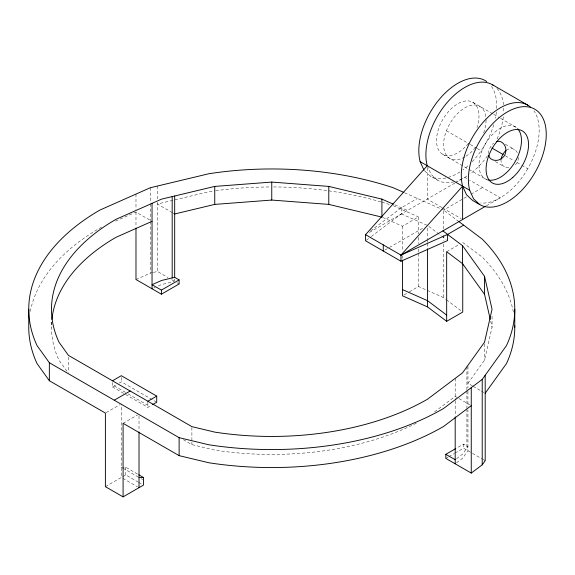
<?xml version="1.0" encoding="UTF-8"?>
<svg xmlns="http://www.w3.org/2000/svg" width="575" height="575" viewBox="0 0 575 575"><rect width="100%" height="100%" fill="white"/><g stroke="black" fill="none" stroke-linecap="round" stroke-linejoin="round"><path stroke-width="0.43" stroke-dasharray="2.88 2.16" d="M472.449 385.89L467.949 383.288L484.545 360.166L492.049 327.247L492.049 314.403M370.573 230.898L401.35 207.74L417.428 198.461M366.282 240.257L370.573 237.029M371.292 236.49L401.35 213.871L401.35 207.74M434.621 411.844L455.192 396.362L458.253 398.13M456.528 458.713L462.537 454.192L467.949 446.646L463.522 444.094L456.6 448.09M456.528 462.803L462.537 458.282L467.949 450.735L467.949 410.061M382.698 217.458L402.572 226.263L418.427 216.89L418.427 233.845M404.081 294.968L408.617 292.287M409.371 291.841L418.427 286.487L443.598 297.634L445.726 299.23M369.445 232.422L454.854 183.116M455.623 182.67L464.837 177.352L468.683 179.572M112.47 382.54L112.47 386.925L116.366 384.675M119.198 383.036L121.318 381.814L156.716 402.248M466.411 196.88L443.598 210.055L441.19 208.991M471.018 194.221L482.533 187.572M384.819 250.118L388.7 247.875M389.476 247.43L424.408 227.262M106.145 412.642L119.801 404.764M486.414 205.771L500.236 197.793L469.452 180.018M125.551 394.472L147.868 407.359L151.757 405.109M123.086 423.301L137.497 414.978M446.667 251.721L458.915 244.655M105.39 486.658L121.318 477.458L121.318 403.887M122.791 476.61L125.745 474.907L138.058 482.015M445.826 458.397L448.133 457.067M448.902 456.622L454.293 453.51M455.062 453.064L463.522 448.177L471.701 452.899M101.567 227.312L99.928 228.038A243.009 140.3 0 0 0 30.108 312.426M115.496 221.138L135.98 212.067L150.513 220.462M135.98 279.507L150.255 273.183L152.648 272.615M153.64 288.082L155.236 287.371M158.427 285.962L161.618 284.546L173.851 281.621M153.453 272.421L157.442 271.465L167.936 277.524M121.318 467.238L125.745 467.238L138.058 474.346M183.339 439.688L191.892 444.626L214.748 450.096A220.29 127.183 0 0 0 417.824 422.452M404.541 192.754L440.393 208.632M393.264 205.742L418.427 216.89M394.867 204.865L407.488 210.464M401.35 213.871L427.512 225.472L441.133 235.714M472.772 102.292L492.933 113.929M493.702 114.375L499.862 117.933M500.631 118.378L517.378 128.045M505.353 144.224L514.417 149.457M505.368 155.796L514.201 160.892M518.37 157.521A10.142 8.208 -72.8 0 1 517.148 162.596L520.936 164.788M521.697 165.219L527.764 168.727A55.063 31.79 -60 0 0 533.952 110.882M446.437 130.748L469.523 144.081M470.293 144.519L476.452 148.077M477.221 148.522L481.836 151.189M495.341 161.568L504.404 166.8M442.736 154.316L487.341 180.068M424.652 170.825L430.222 175.993L437.302 180.083A55.063 31.79 -60 0 0 453.869 181.865M441.844 207.51L427.225 199.072L427.225 167.498M442.613 207.956L461.085 218.615M172.435 212.678L157.442 204.024L208.862 191.727A243.009 140.3 0 0 1 214.892 190.842M173.19 213.109L174.685 213.979M473.196 386.321L480.693 390.648M481.44 391.079L484.445 392.811M459.015 398.568L469.732 404.757M171.688 279.687L173.938 280.988M176.899 282.699L179.112 283.978M472.449 453.33L482.195 458.958M482.942 459.389L485.192 460.69M114.238 385.897L127.319 393.451M128.088 393.897L149.637 406.338M112.47 386.925L124.782 394.033M122.856 468.129L138.244 477.013M141.134 478.68L142.672 479.572M138.827 482.454L141.903 484.236M122.856 478.35L137.475 486.788M458.965 221.619L443.598 210.055L443.598 228.821M462.738 242.442L482.217 257.097A243.009 140.3 0 0 1 513.712 314.173M441.852 236.253L446.157 239.487M446.43 299.762L461.323 310.967M437.302 180.083L431.113 174.34L427.929 167.311M66.952 371.277L58.981 360.166A220.29 127.183 0 0 1 51.657 322.022M490.669 321.181L492.049 327.247M484.545 343.893L484.545 360.166M467.949 366.16L467.949 387.751M467.949 391.323L467.949 406.489M466.914 366.749L466.914 389.994M466.914 390.885L466.914 407.869M466.914 408.76L466.914 448.09M463.522 444.094L463.522 448.177M455.192 378.379L455.192 399.934M455.192 400.825L455.192 415.991M443.598 235.074L443.598 240.436M443.598 244.016L443.598 297.634M427.512 228.153L427.512 238.898M427.512 239.797L427.512 242.478M427.512 243.376L427.512 247.854M418.427 237.41L418.427 243.656M418.427 249.011L418.427 252.576M418.427 253.474L418.427 286.487M402.572 226.263L402.572 251.253M402.572 255.71L402.572 258.391M191.892 427.498L191.892 441.205M191.892 442.06L191.892 444.626M174.685 278.968L174.685 281.419M157.442 186.034L157.442 198.885M157.442 202.307L157.442 271.465M150.255 187.759L150.255 202.882M150.255 203.773L150.255 220.685M150.255 221.569L150.255 273.183M147.868 402.105L147.868 407.359M139.013 415.89L139.013 430.165M135.98 194.084L135.98 209.494M135.98 212.067L135.98 227.154M125.745 467.238L125.745 474.907M121.318 377.43L121.318 381.814M68.447 357.089L68.447 372.499M51.47 322.108L51.47 327.247M215.762 190.72A243.009 140.3 0 0 1 270.875 186.947M273.535 186.947A243.009 140.3 0 0 1 380.981 201.911M381.814 202.156A243.009 140.3 0 0 1 390.044 204.686M496.929 88.406A55.063 31.79 -60 0 1 503.492 104.657M503.743 108.129A55.063 31.79 -60 0 1 503.714 112.456M503.333 116.869A55.063 31.79 -60 0 1 496.857 139.481M487.507 155.854A55.063 31.79 -60 0 1 469.919 174.038M467.008 176.029A55.063 31.79 -60 0 1 462.494 178.624M461.711 179.012A55.063 31.79 -60 0 1 456.27 181.197M487.305 179.752A30.037 17.343 -60 0 1 485.214 144.16A30.037 17.343 -60 0 1 517.083 128.167M527.764 168.727A55.063 31.79 -60 0 1 480.765 203.011M464.837 156.917A30.037 17.343 -60 0 1 443.598 144.958A30.037 17.343 -60 0 1 464.305 108.179A30.037 17.343 -60 0 1 486.055 119.226M486.076 120.132A30.037 17.343 -60 0 1 483.525 133.242M475.453 147.502A30.037 17.343 -60 0 1 465.527 156.508M468.373 143.412A30.037 17.343 -60 0 1 436.957 145.274A30.037 17.343 -60 0 1 460.223 102.522A30.037 17.343 -60 0 1 476.998 127.564M491.474 86.358A55.063 31.79 -60 0 1 496.635 108.366M496.362 111.888A55.063 31.79 -60 0 1 495.363 118.227M493.731 124.739A55.063 31.79 -60 0 1 472.061 161.862M467.834 165.916A55.063 31.79 -60 0 1 462.839 169.948M459.928 171.939A55.063 31.79 -60 0 1 447.673 177.553M445.905 177.977A55.063 31.79 -60 0 1 430.222 175.993M488.484 153.482A10.142 8.208 -47.2 0 1 490.475 147.193A10.142 8.208 -72.8 0 1 493.594 143.218M517.148 162.596A10.142 8.208 -47.2 0 1 514.086 165.715M517.371 152.713A9.962 8.064 -72.8 0 0 508.135 149.213A10.142 8.208 -72.8 0 0 506.108 150.442M508.702 167.735A9.962 8.064 -47.2 0 1 501.048 161.482A10.142 8.208 -47.2 0 1 501.105 159.11"/><path stroke-width="0.86" d="M403.736 192.395L393.264 187.759A243.009 140.3 0 0 0 208.862 173.743L150.255 187.759L99.928 210.055A243.009 140.3 0 0 0 37.03 345.575L49.349 362.739L179.127 437.668L208.862 444.784A243.009 140.3 0 0 0 443.598 408.466L482.217 379.414L506.489 345.575A243.009 140.3 0 0 0 482.217 239.114L458.965 221.619M485.192 393.243L506.489 363.558A243.009 140.3 0 0 0 514.754 325.515M455.831 448.536L445.826 454.308L445.826 458.397L471.256 473.081L482.217 464.837L485.192 460.69L485.192 375.259M463.658 225.148L447.587 234.435L447.587 240.566L400.962 261.237L365.563 240.796L365.563 234.665L427.225 165.744A55.063 31.79 -60 0 1 446.25 103.608A55.063 31.79 -60 0 1 493.76 85.596M400.962 261.237L400.962 255.106L462.623 186.178A55.063 31.79 -60 0 1 482.554 122.978A55.063 31.79 -60 0 1 530.488 107.058M471.256 405.641L443.598 426.456A243.009 140.3 0 0 1 208.862 462.767L179.127 455.652L123.086 423.301L123.086 496.872L105.39 486.658L105.39 413.08L49.349 380.729L37.03 363.558A243.009 140.3 0 0 1 28.75 327.247L28.75 309.264M179.112 279.888L174.685 277.33L161.618 280.456L152.044 284.697L161.41 290.109L179.112 279.888L179.112 283.978L161.41 294.192L135.98 279.507L135.98 228.038M112.47 380.794L121.318 375.683L156.716 396.118L156.716 402.248L152.468 404.699M114.238 400.207L130.166 391.007M147.868 401.228L156.716 396.118M365.563 234.665L400.962 255.106L485.645 206.209M123.086 496.872L143.441 485.12L143.441 477.458L138.827 474.792M402.572 260.173L402.572 295.859L427.512 306.913L446.667 321.317L462.738 312.038L462.738 263.853M152.044 221.339L115.992 237.317A220.29 127.183 0 0 0 51.894 319.398M400.962 255.106L447.587 234.435M496.563 141.73C500.696 139.919 504.757 143.894 505.633 147.775A10.142 8.208 -72.8 0 1 504.627 155.365A10.142 8.208 -47.2 0 1 498.554 160.037C494.752 161.216 489.289 159.685 488.786 155.2M393.25 204.147L381.908 199.115L328.778 186.415L271.759 182.081L214.748 186.415L161.618 199.115L115.992 219.327A220.29 127.183 0 0 0 58.981 342.175L68.447 355.372L191.892 426.643L214.748 432.113A220.29 127.183 0 0 0 427.527 399.194L462.537 372.852L484.545 342.175L492.049 309.264L484.545 276.345L462.537 245.669L442.887 230.898M174.685 213.979L214.748 204.398L271.759 200.064L328.778 204.398L381.908 217.106L381.908 199.115M139.013 477.458L143.441 477.458M402.572 289.62L427.512 300.682L446.667 315.078M492.365 84.705L527.764 105.139M491.941 148.041L502.988 154.416A10.142 8.208 -47.2 0 0 501.105 159.11M486.68 81.506A55.063 31.79 -60 0 0 439.171 99.525A55.063 31.79 -60 0 0 420.145 161.654L469.703 190.268L473.592 198.864L479.78 204.607A55.063 31.79 -60 0 0 542.599 155.545A55.063 31.79 -60 0 0 510.708 110.163A55.063 31.79 -60 0 0 469.703 190.268M479.78 204.607L472.7 200.517L466.512 194.781L462.623 186.178L462.623 219.506M445.826 454.308L455.192 459.72M490.274 319.448L484.545 294.328L462.537 263.652L446.667 251.721L446.667 321.317M420.145 161.654L424.034 170.257M514.769 309.264L514.769 327.247M484.545 276.345L484.545 294.328M482.217 379.414L482.217 464.837M471.256 387.651L471.256 473.081M462.537 245.669L462.537 263.652M455.192 416.889L455.192 463.802M427.512 248.745L427.512 306.913M383.266 244.885L383.266 251.016M328.778 186.415L328.778 204.398M271.759 182.081L271.759 200.064M214.748 186.415L214.748 204.398M179.127 437.668L179.127 455.652M174.685 195.989L174.685 277.33M172.184 196.592L172.184 277.933M161.41 290.109L161.41 294.192M152.044 203.356L152.044 288.787M139.013 431.947L139.013 487.679M49.349 362.739L49.349 380.729M517.629 128.721A30.037 17.343 -60 0 1 515.25 161.503A30.037 17.343 -60 0 1 488.053 179.953M502.988 154.423A10.142 8.208 -72.8 0 1 506.108 150.442M512.807 177.431A30.037 17.343 -60 0 0 522.33 130.906A30.037 17.343 -60 0 0 486.795 162.416A30.037 17.343 -60 0 0 512.807 177.431"/></g></svg>
